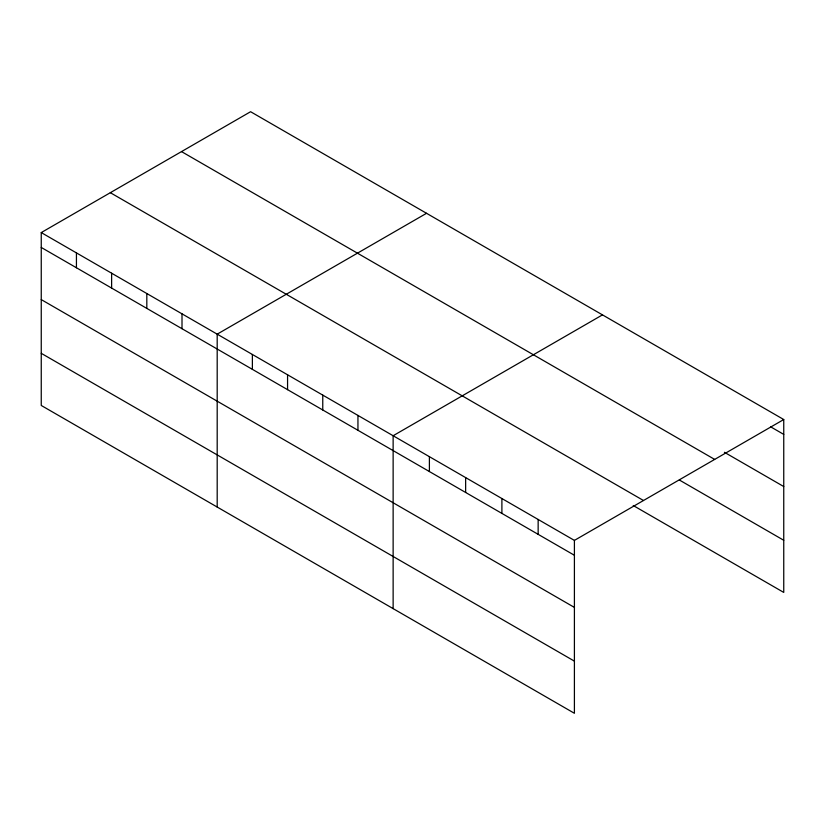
<?xml version="1.0" encoding="UTF-8"?>
<svg xmlns="http://www.w3.org/2000/svg" width="825" height="825" viewBox="0 0 825 825"><rect width="100%" height="100%" fill="white"/><g stroke="black" fill="none" stroke-linecap="round" stroke-linejoin="round"><path stroke-width="1.24" d="M574.406 607.406L574.406 540.396L41.25 232.578L41.25 405.467L574.406 713.285L574.406 607.406L41.25 299.599M633.239 505.529L783.75 592.422L783.75 419.533L250.594 111.715L41.25 232.578M426.535 213.293L217.192 334.156L217.192 507.055M602.477 314.872L393.133 435.734L393.133 608.633M574.406 540.396L783.75 419.533M770.571 426.783L783.75 434.393M724.422 452.296L783.75 486.544M181.51 151.594L714.667 459.412M679.377 480.016L783.75 540.272M110.333 192.689L643.49 500.507M41.25 247.448L574.406 555.266M41.25 353.327L574.406 661.134M538.148 519.461L538.148 534.332M501.899 498.527L501.899 513.397M465.64 477.593L465.64 492.463M429.392 456.668L429.392 471.539M357.947 415.418L357.947 430.289M322.761 395.103L322.761 409.973M287.564 374.787L287.564 389.658M252.378 354.472L252.378 369.342M182.005 313.84L182.005 328.711M146.819 293.525L146.819 308.395M111.622 273.209L111.622 288.08M76.436 252.893L76.436 267.764"/></g></svg>
